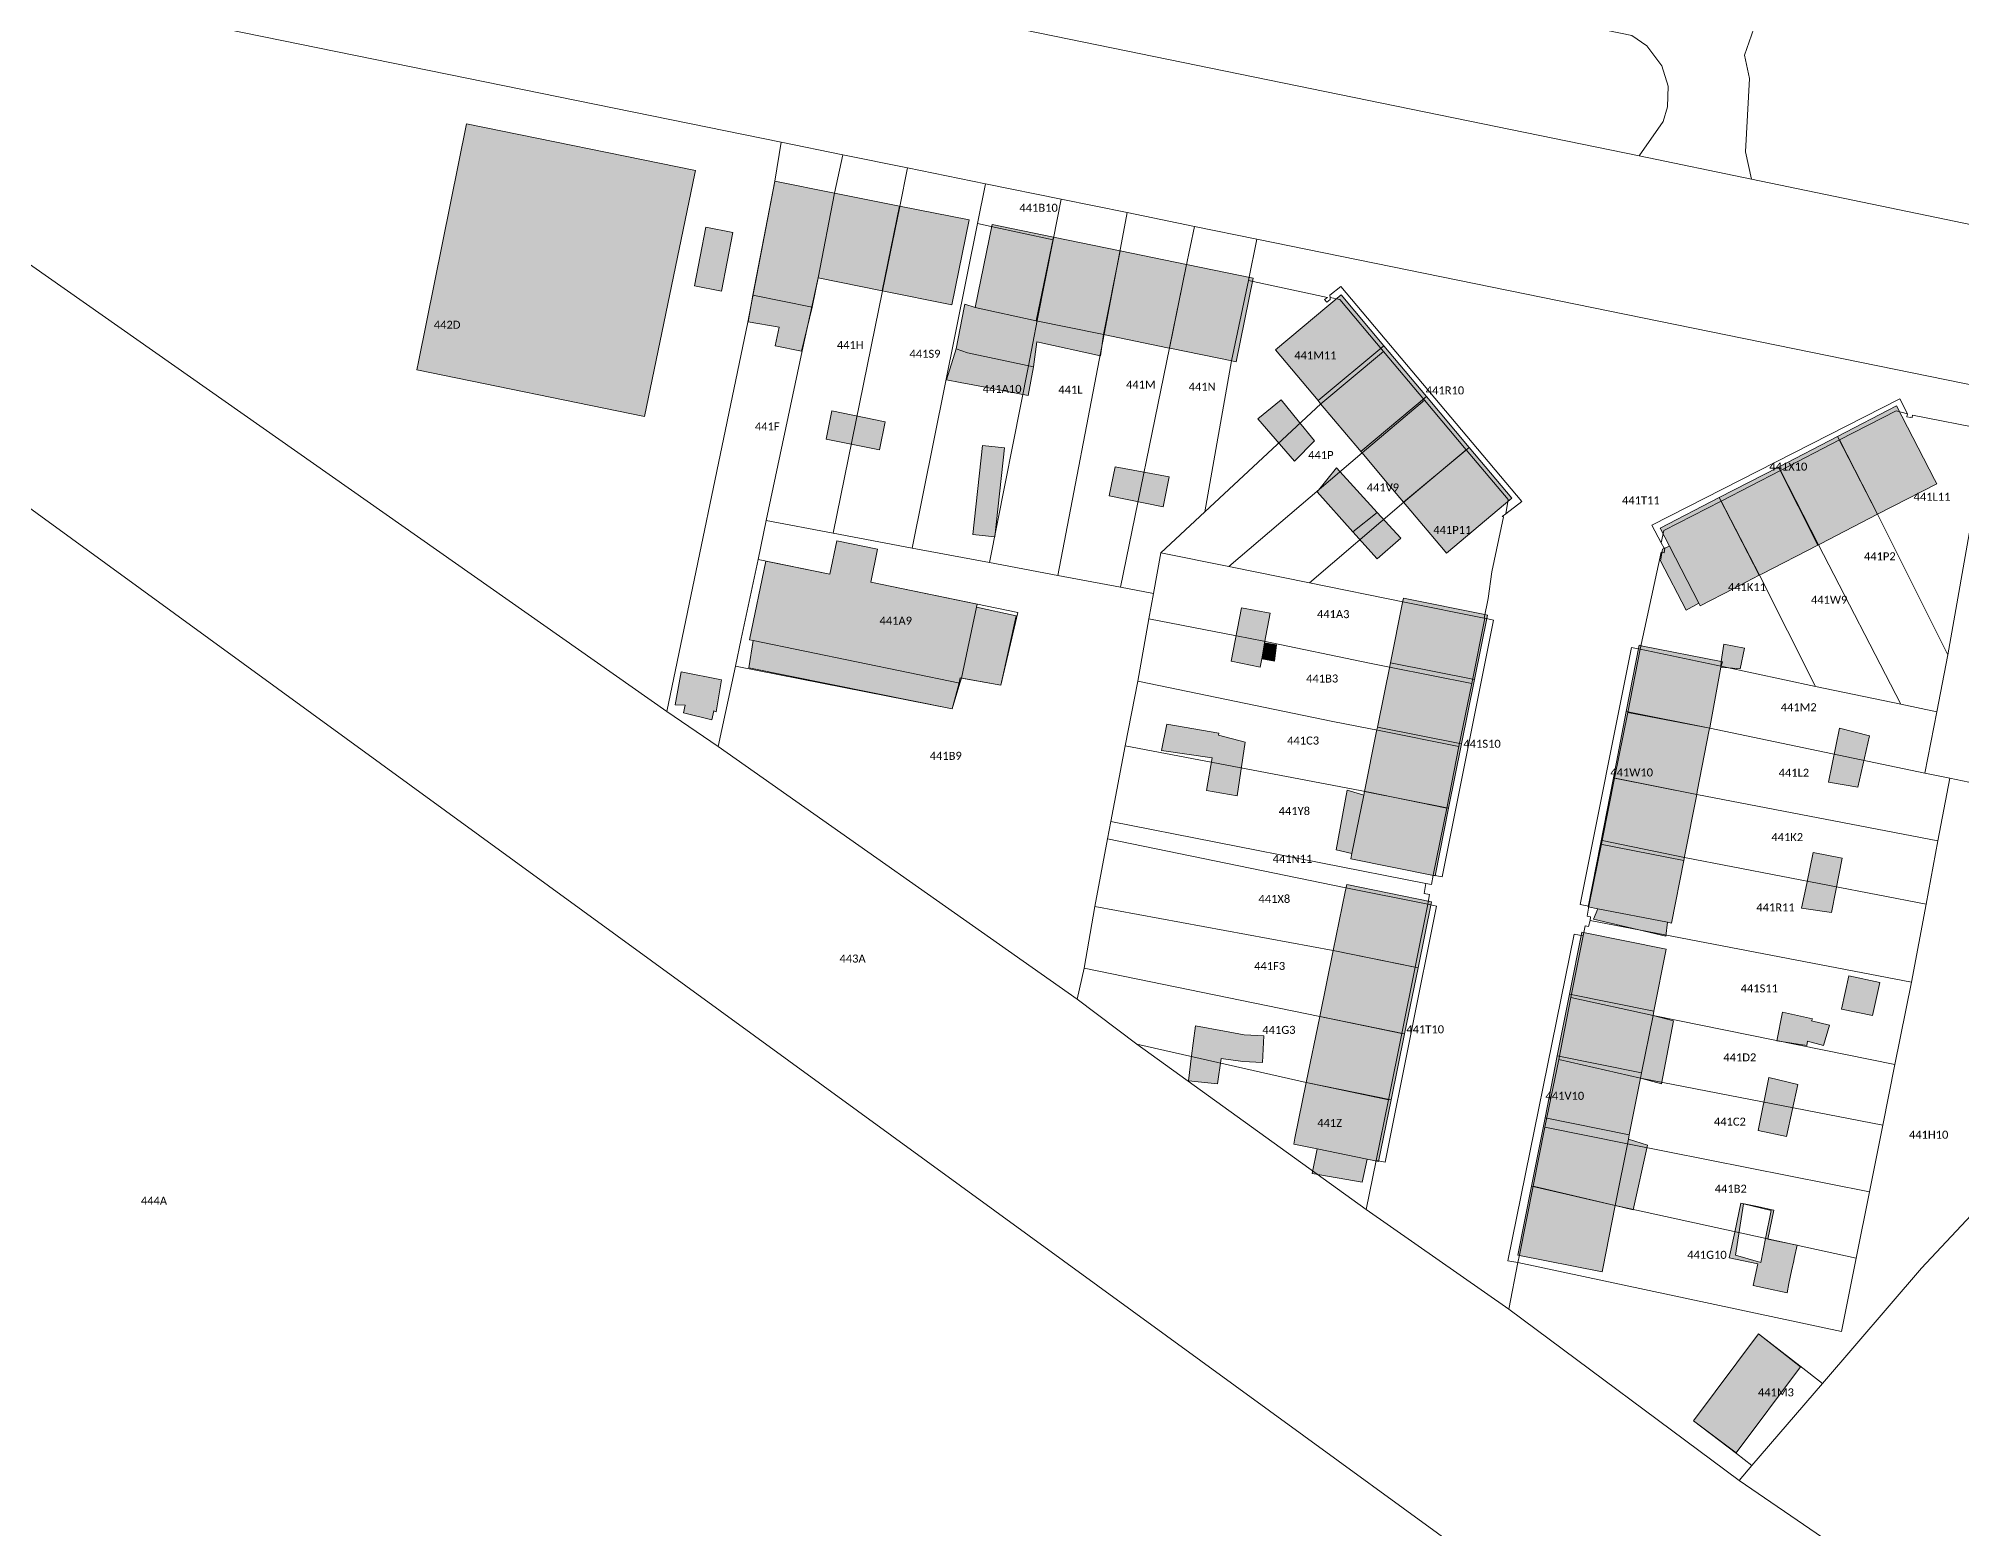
# Model space of a CAD drawing. Header units: metres. Extents: x 113120 to 240396, y 120329 to 242116.
# Drawn here: x 120677 to 120869.3, y 121394.5 to 121543.4 of the extents above; entities that cross this region are included whole.
import ezdxf

# ---------------------------------------------------------------- set-up
doc = ezdxf.new("R2010")
doc.units = ezdxf.units.M
doc.header["$LTSCALE"] = 3
for name, color, linetype, lineweight in [('Bpn_CaPa', 78, 'Continuous', 0), ('Bpn_ReBu', 4, 'Continuous', 0), ('Bpt_CaNu', 7, 'Continuous', 0), ('Hachure bâtiment', 11, 'Continuous', 0)]:
    doc.layers.add(name, color=color, linetype=linetype, lineweight=lineweight)
doc.styles.add('Legend', font='')
doc.styles.get('Legend').set_extended_font_data('Calibri')

msp = doc.modelspace()

# ---------------------------------------------------------------- hatches: boundary and pattern name
at = {"layer": 'Hachure bâtiment'}
h = msp.add_hatch(color=256, dxfattribs=at)
h.dxf.hatch_style = 1
h.paths.add_polyline_path([(120742.72, 121530.23), (120742.65, 121529.93), (120737.62, 121505.66), (120714.86, 121510.32), (120715.02, 121511.12), (120719.82, 121534.9)])
h = msp.add_hatch(color=256, dxfattribs=at)
h.dxf.hatch_style = 1
h.paths.add_polyline_path([(120756.63, 121527.99), (120754.99, 121519.5), (120754.38, 121516.59), (120748.44, 121517.77), (120750.67, 121529.18)])
h = msp.add_hatch(color=256, dxfattribs=at)
h.dxf.hatch_style = 1
h.paths.add_polyline_path([(120763.11, 121526.69), (120761.4, 121518.21), (120754.99, 121519.5), (120756.63, 121527.99)])
h = msp.add_hatch(color=256, dxfattribs=at)
h.dxf.hatch_style = 1
h.paths.add_polyline_path([(120770.07, 121525.3), (120768.35, 121516.8), (120761.4, 121518.21), (120763.11, 121526.69)])
h = msp.add_hatch(color=256, dxfattribs=at)
h.dxf.hatch_style = 1
h.paths.add_polyline_path([(120778.51, 121523.58), (120776.79, 121515.23), (120770.7, 121516.54), (120772.4, 121524.83)])
h = msp.add_hatch(color=256, dxfattribs=at)
h.dxf.hatch_style = 1
h.paths.add_polyline_path([(120746.47, 121524.05), (120745.32, 121518.18), (120742.62, 121518.71), (120743.77, 121524.58)])
h = msp.add_hatch(color=256, dxfattribs=at)
h.dxf.hatch_style = 1
h.paths.add_polyline_path([(120785.17, 121522.21), (120783.52, 121513.84), (120783.23, 121513.9), (120776.79, 121515.23), (120778.51, 121523.58)])
h = msp.add_hatch(color=256, dxfattribs=at)
h.dxf.hatch_style = 1
h.paths.add_polyline_path([(120791.83, 121520.84), (120790.11, 121512.49), (120789.92, 121512.53), (120783.52, 121513.84), (120785.17, 121522.21)])
h = msp.add_hatch(color=256, dxfattribs=at)
h.dxf.hatch_style = 1
h.paths.add_polyline_path([(120798.49, 121519.47), (120796.77, 121511.12), (120796.34, 121511.21), (120790.33, 121512.44), (120790.11, 121512.49), (120791.83, 121520.84)])
h = msp.add_hatch(color=256, dxfattribs=at)
h.dxf.hatch_style = 1
h.paths.add_polyline_path([(120754.38, 121516.59), (120753.32, 121512.17), (120750.69, 121512.73), (120751.1, 121514.57), (120747.99, 121515.11), (120748.44, 121517.77)])
h = msp.add_hatch(color=256, dxfattribs=at)
h.dxf.hatch_style = 1
h.paths.add_polyline_path([(120811.54, 121512.73), (120804.98, 121507.24), (120800.7, 121512.32), (120807.27, 121517.82)])
h = msp.add_hatch(color=256, dxfattribs=at)
h.dxf.hatch_style = 1
h.paths.add_polyline_path([(120770.7, 121516.54), (120776.79, 121515.23), (120783.23, 121513.9), (120783.52, 121513.84), (120783.22, 121511.72), (120776.84, 121513.1), (120776.52, 121510.63), (120769.92, 121512.03), (120768.79, 121512.43), (120769.57, 121516.55), (120769.64, 121516.88)])
h = msp.add_hatch(color=256, dxfattribs=at)
h.dxf.hatch_style = 1
h.paths.add_polyline_path([(120772.38, 121508.44), (120770.44, 121508.81), (120769.19, 121509.05), (120767.82, 121509.32), (120768.79, 121512.43), (120769.92, 121512.03), (120776.52, 121510.63), (120775.97, 121507.75)])
h = msp.add_hatch(color=256, dxfattribs=at)
h.dxf.hatch_style = 1
h.paths.add_polyline_path([(120815.81, 121507.65), (120809.25, 121502.15), (120809.11, 121502.32), (120805.23, 121506.93), (120804.98, 121507.24), (120811.54, 121512.73)])
h = msp.add_hatch(color=256, dxfattribs=at)
h.dxf.hatch_style = 1
h.paths.add_polyline_path([(120802.99, 121505.2), (120804.6, 121503.2), (120802.6, 121501.18), (120798.94, 121505.42), (120801.27, 121507.33)])
h = msp.add_hatch(color=256, dxfattribs=at)
h.dxf.hatch_style = 1
h.paths.add_polyline_path([(120820.08, 121502.56), (120813.52, 121497.07), (120811.69, 121499.25), (120809.37, 121502.01), (120809.25, 121502.15), (120815.81, 121507.65)])
h = msp.add_hatch(color=256, dxfattribs=at)
h.dxf.hatch_style = 1
h.paths.add_polyline_path([(120761.69, 121505.12), (120761.12, 121502.32), (120755.8, 121503.38), (120756.37, 121506.22)])
h = msp.add_hatch(color=256, dxfattribs=at)
h.dxf.hatch_style = 1
h.paths.add_polyline_path([(120866.62, 121499.35), (120866.84, 121498.93), (120860.91, 121495.88), (120856.91, 121503.65), (120862.82, 121506.7)])
h = msp.add_hatch(color=256, dxfattribs=at)
h.dxf.hatch_style = 1
h.paths.add_polyline_path([(120860.91, 121495.88), (120855.2, 121492.93), (120854.93, 121492.79), (120851, 121500.59), (120856.91, 121503.65)])
h = msp.add_hatch(color=256, dxfattribs=at)
h.dxf.hatch_style = 1
h.paths.add_polyline_path([(120772.64, 121493.62), (120770.46, 121493.86), (120771.43, 121502.75), (120773.61, 121502.51)])
h = msp.add_hatch(color=256, dxfattribs=at)
h.dxf.hatch_style = 1
h.paths.add_polyline_path([(120824.35, 121497.47), (120817.8, 121491.98), (120817.51, 121492.34), (120813.52, 121497.07), (120820.08, 121502.56)])
h = msp.add_hatch(color=256, dxfattribs=at)
h.dxf.hatch_style = 1
h.paths.add_polyline_path([(120790.09, 121499.6), (120789.47, 121496.63), (120784.1, 121497.72), (120784.69, 121500.63)])
h = msp.add_hatch(color=256, dxfattribs=at)
h.dxf.hatch_style = 1
h.paths.add_polyline_path([(120810.89, 121496.05), (120808.46, 121494.12), (120804.89, 121498.1), (120806.81, 121500.52)])
h = msp.add_hatch(color=256, dxfattribs=at)
h.dxf.hatch_style = 1
h.paths.add_polyline_path([(120854.93, 121492.79), (120849.37, 121489.92), (120849.08, 121489.77), (120845.08, 121497.54), (120851, 121500.59)])
h = msp.add_hatch(color=256, dxfattribs=at)
h.dxf.hatch_style = 1
h.paths.add_polyline_path([(120808.46, 121494.12), (120810.89, 121496.05), (120813.23, 121493.48), (120810.87, 121491.42)])
h = msp.add_hatch(color=256, dxfattribs=at)
h.dxf.hatch_style = 1
h.paths.add_polyline_path([(120849.08, 121489.77), (120846.53, 121488.45), (120843.17, 121486.72), (120843.03, 121486.98), (120840.1, 121492.68), (120839.17, 121494.48), (120845.08, 121497.54)])
h = msp.add_hatch(color=256, dxfattribs=at)
h.dxf.hatch_style = 1
h.paths.add_polyline_path([(120760.92, 121492.4), (120760.24, 121489.08), (120770.87, 121486.9), (120770.81, 121486.6), (120769.32, 121479.48), (120769.16, 121479), (120748.49, 121483.24), (120748.12, 121483.32), (120749.74, 121491.2), (120756.17, 121489.88), (120756.84, 121493.23)])
h = msp.add_hatch(color=256, dxfattribs=at)
h.dxf.hatch_style = 1
h.paths.add_polyline_path([(120843.03, 121486.98), (120841.77, 121486.27), (120839.2, 121491.22), (120839.38, 121492.17), (120839.42, 121492.4), (120840.1, 121492.68)])
h = msp.add_hatch(color=256, dxfattribs=at)
h.dxf.hatch_style = 1
h.paths.add_polyline_path([(120774.8, 121485.73), (120773.24, 121478.78), (120769.32, 121479.48), (120770.81, 121486.6)])
h = msp.add_hatch(color=256, dxfattribs=at)
h.dxf.hatch_style = 1
h.paths.add_polyline_path([(120800.17, 121485.97), (120799.63, 121483.02), (120799.34, 121481.43), (120799.19, 121480.6), (120796.27, 121481.2), (120797.3, 121486.52)])
h = msp.add_hatch(color=256, dxfattribs=at)
h.dxf.hatch_style = 1
h.paths.add_polyline_path([(120821.63, 121485.84), (120821.9, 121485.78), (120820.61, 121479.35), (120812.21, 121481.03), (120813.42, 121487.05), (120813.5, 121487.47)])
h = msp.add_hatch(color=256, dxfattribs=at)
h.dxf.hatch_style = 1
h.paths.add_polyline_path([(120769.16, 121479), (120768.39, 121476.42), (120748.04, 121480.53), (120748.49, 121483.24)])
h = msp.add_hatch(color=256, dxfattribs=at)
h.dxf.hatch_style = 1
h.paths.add_polyline_path([(120800.82, 121482.83), (120800.62, 121481.18), (120799.34, 121481.43), (120799.63, 121483.02)])
h = msp.add_hatch(color=256, dxfattribs=at)
h.dxf.hatch_style = 1
h.paths.add_polyline_path([(120837.44, 121482.7), (120845.26, 121481.16), (120845.24, 121480.59), (120844.17, 121474.72), (120844.13, 121474.5), (120835.79, 121476.14), (120837.09, 121482.77)])
h = msp.add_hatch(color=256, dxfattribs=at)
h.dxf.hatch_style = 1
h.paths.add_polyline_path([(120847.62, 121482.48), (120847.17, 121480.42), (120845.24, 121480.59), (120845.42, 121481.13), (120845.26, 121481.16), (120845.54, 121482.88)])
h = msp.add_hatch(color=256, dxfattribs=at)
h.dxf.hatch_style = 1
h.paths.add_polyline_path([(120820.61, 121479.35), (120819.32, 121472.91), (120810.91, 121474.6), (120812.21, 121481.03)])
h = msp.add_hatch(color=256, dxfattribs=at)
h.dxf.hatch_style = 1
h.paths.add_polyline_path([(120745.32, 121479.32), (120744.79, 121476.12), (120744.54, 121476.23), (120744.37, 121475.33), (120741.54, 121476.02), (120741.69, 121476.77), (120740.7, 121476.83), (120741.29, 121480.12)])
h = msp.add_hatch(color=256, dxfattribs=at)
h.dxf.hatch_style = 1
h.paths.add_polyline_path([(120795.04, 121473.97), (120795.02, 121473.77), (120797.69, 121473.1), (120796.89, 121467.72), (120793.8, 121468.27), (120794.39, 121471.52), (120789.32, 121472.27), (120789.84, 121474.9)])
h = msp.add_hatch(color=256, dxfattribs=at)
h.dxf.hatch_style = 1
h.paths.add_polyline_path([(120844.13, 121474.5), (120844.09, 121474.32), (120842.89, 121468.15), (120842.83, 121467.87), (120834.5, 121469.51), (120835.79, 121476.14)])
h = msp.add_hatch(color=256, dxfattribs=at)
h.dxf.hatch_style = 1
h.paths.add_polyline_path([(120819.32, 121472.91), (120818.02, 121466.48), (120809.61, 121468.16), (120810.82, 121474.18), (120810.91, 121474.6)])
h = msp.add_hatch(color=256, dxfattribs=at)
h.dxf.hatch_style = 1
h.paths.add_polyline_path([(120860.12, 121473.73), (120858.95, 121468.58), (120855.99, 121469.08), (120857.12, 121474.47)])
h = msp.add_hatch(color=256, dxfattribs=at)
h.dxf.hatch_style = 1
h.paths.add_polyline_path([(120842.83, 121467.87), (120841.65, 121461.83), (120841.54, 121461.24), (120833.21, 121462.88), (120834.5, 121469.51)])
h = msp.add_hatch(color=256, dxfattribs=at)
h.dxf.hatch_style = 1
h.paths.add_polyline_path([(120809.54, 121467.8), (120808.36, 121461.97), (120806.77, 121462.33), (120807.87, 121468.28)])
h = msp.add_hatch(color=256, dxfattribs=at)
h.dxf.hatch_style = 1
h.paths.add_polyline_path([(120818.02, 121466.48), (120816.67, 121459.73), (120808.25, 121461.42), (120808.36, 121461.97), (120809.54, 121467.8), (120809.61, 121468.16)])
h = msp.add_hatch(color=256, dxfattribs=at)
h.dxf.hatch_style = 1
h.paths.add_polyline_path([(120841.54, 121461.24), (120840.32, 121455), (120839.9, 121455.08), (120832.94, 121456.43), (120831.99, 121456.62), (120833.21, 121462.88)])
h = msp.add_hatch(color=256, dxfattribs=at)
h.dxf.hatch_style = 1
h.paths.add_polyline_path([(120853.83, 121458.96), (120854.48, 121462.04), (120857.38, 121461.5), (120856.74, 121458.26), (120856.3, 121456.04), (120853.3, 121456.5)])
h = msp.add_hatch(color=256, dxfattribs=at)
h.dxf.hatch_style = 1
h.paths.add_polyline_path([(120816.32, 121457.12), (120814.97, 121450.52), (120806.49, 121452.27), (120807.68, 121458.12), (120807.84, 121458.87)])
h = msp.add_hatch(color=256, dxfattribs=at)
h.dxf.hatch_style = 1
h.paths.add_polyline_path([(120839.9, 121455.08), (120839.74, 121453.68), (120832.52, 121455.38), (120832.94, 121456.43)])
h = msp.add_hatch(color=256, dxfattribs=at)
h.dxf.hatch_style = 1
h.paths.add_polyline_path([(120839.77, 121452.38), (120838.54, 121446.2), (120830.11, 121447.9), (120831.34, 121454.08)])
h = msp.add_hatch(color=256, dxfattribs=at)
h.dxf.hatch_style = 1
h.paths.add_polyline_path([(120814.97, 121450.52), (120813.62, 121443.92), (120805.14, 121445.67), (120806.49, 121452.27)])
h = msp.add_hatch(color=256, dxfattribs=at)
h.dxf.hatch_style = 1
h.paths.add_polyline_path([(120861.14, 121449.07), (120860.4, 121445.77), (120857.32, 121446.4), (120858.04, 121449.73)])
h = msp.add_hatch(color=256, dxfattribs=at)
h.dxf.hatch_style = 1
h.paths.add_polyline_path([(120838.54, 121446.2), (120838.46, 121445.77), (120837.32, 121440.01), (120828.88, 121441.71), (120830.11, 121447.9)])
h = msp.add_hatch(color=256, dxfattribs=at)
h.dxf.hatch_style = 1
h.paths.add_polyline_path([(120854.42, 121445.43), (120854.3, 121445.22), (120856.09, 121444.78), (120855.5, 121442.77), (120853.9, 121443.18), (120853.84, 121442.77), (120850.84, 121443.22), (120851.39, 121446.08)])
h = msp.add_hatch(color=256, dxfattribs=at)
h.dxf.hatch_style = 1
h.paths.add_polyline_path([(120792.33, 121441.72), (120792.49, 121442.98), (120792.71, 121444.71), (120795.63, 121444.18), (120797.57, 121443.82), (120799.55, 121443.73), (120799.42, 121441.06), (120797.44, 121441.16), (120795.27, 121441.45), (120794.93, 121438.94), (120792.02, 121439.24)])
h = msp.add_hatch(color=256, dxfattribs=at)
h.dxf.hatch_style = 1
h.paths.add_polyline_path([(120813.62, 121443.92), (120812.27, 121437.32), (120803.79, 121439.06), (120805.14, 121445.67)])
h = msp.add_hatch(color=256, dxfattribs=at)
h.dxf.hatch_style = 1
h.paths.add_polyline_path([(120840.52, 121445.22), (120839.32, 121438.93), (120837.21, 121439.5), (120837.32, 121440.01), (120838.46, 121445.77)])
h = msp.add_hatch(color=256, dxfattribs=at)
h.dxf.hatch_style = 1
h.paths.add_polyline_path([(120837.32, 121440.01), (120837.21, 121439.5), (120836.09, 121433.82), (120827.66, 121435.52), (120828.88, 121441.71)])
h = msp.add_hatch(color=256, dxfattribs=at)
h.dxf.hatch_style = 1
h.paths.add_polyline_path([(120812.27, 121437.32), (120811, 121431.15), (120809.89, 121431.38), (120804.88, 121432.42), (120802.54, 121432.9), (120802.66, 121433.5), (120803.79, 121439.06)])
h = msp.add_hatch(color=256, dxfattribs=at)
h.dxf.hatch_style = 1
h.paths.add_polyline_path([(120852.94, 121438.87), (120851.82, 121433.67), (120848.97, 121434.27), (120850.04, 121439.57)])
h = msp.add_hatch(color=256, dxfattribs=at)
h.dxf.hatch_style = 1
h.paths.add_polyline_path([(120836.09, 121433.82), (120836, 121433.38), (120834.69, 121426.75), (120826.3, 121428.68), (120827.66, 121435.52)])
h = msp.add_hatch(color=256, dxfattribs=at)
h.dxf.hatch_style = 1
h.paths.add_polyline_path([(120809.89, 121431.38), (120809.37, 121429.1), (120804.39, 121429.97), (120804.88, 121432.42)])
h = msp.add_hatch(color=256, dxfattribs=at)
h.dxf.hatch_style = 1
h.paths.add_polyline_path([(120837.9, 121432.8), (120836.47, 121426.33), (120834.69, 121426.75), (120836, 121433.38)])
h = msp.add_hatch(color=256, dxfattribs=at)
h.dxf.hatch_style = 1
h.paths.add_polyline_path([(120834.69, 121426.75), (120833.44, 121420.47), (120833.37, 121420.12), (120824.94, 121421.8), (120826.3, 121428.68)])
h = msp.add_hatch(color=256, dxfattribs=at)
h.dxf.hatch_style = 1
h.paths.add_polyline_path([(120850.27, 121426.27), (120849.72, 121423.45), (120849.25, 121421.05), (120846.69, 121421.78), (120847.49, 121426.92)], flags=16)
h.paths.add_polyline_path([(120848.93, 121420.93), (120846.09, 121421.52), (120846.63, 121424.09), (120847.24, 121427), (120848.9, 121426.65), (120850.07, 121426.4), (120850.54, 121426.3), (120849.93, 121423.4), (120852.86, 121422.79), (120852.58, 121421.45), (120852.53, 121421.23), (120852.32, 121420.22), (120852.05, 121418.96), (120851.86, 121418.04), (120849.7, 121418.5), (120848.94, 121418.66), (120848.47, 121418.75)])
h = msp.add_hatch(color=256, dxfattribs=at)
h.dxf.hatch_style = 1
h.paths.add_polyline_path([(120853.2, 121410.63), (120846.77, 121402.03), (120842.52, 121405.22), (120849, 121413.93)])

# ---------------------------------------------------------------- linework, layer by layer
at = {"layer": 'Bpn_CaPa'}
for points in [[(120934.03, 121511.6), (120848.29, 121529.38), (120847.69, 121532.1), (120848.1, 121539.45), (120847.61, 121541.78), (120848.77, 121545.11), (120851.47, 121546.73), (120857.96, 121549.85), (120863.36, 121553.86), (120865.37, 121556.06), (120866.92, 121558.8), (120867.69, 121561.86), (120869.89, 121605.34)], [(120848.77, 121545.11), (120847.61, 121541.78), (120848.1, 121539.45), (120847.69, 121532.1), (120848.29, 121529.38), (120837.07, 121531.7), (120839.46, 121535.14), (120839.9, 121536.6), (120839.98, 121538.66), (120839.34, 121540.72), (120837.85, 121542.72), (120836.33, 121543.75)], [(120871.9, 121504.33), (120864.4, 121505.79), (120864.36, 121505.55), (120864.2, 121505.58), (120864.2, 121505.55), (120863.85, 121505.62), (120863.91, 121505.91), (120863.88, 121505.98), (120863.13, 121507.43), (120838.33, 121494.78), (120839.27, 121493.02), (120839.56, 121492.49), (120839.65, 121492.47), (120839.57, 121492.03), (120839.27, 121492.08), (120837.19, 121482.37), (120836.3, 121482.56), (120831.18, 121456.86), (120832.05, 121456.69), (120831.86, 121455.7), (120832.22, 121455.63), (120832.16, 121455.26), (120832.02, 121454.65), (120831.66, 121454.72), (120831.46, 121453.72), (120830.56, 121453.9), (120823.95, 121421.22), (120824.94, 121421.05), (120824.03, 121416.38), (120809.79, 121426.36), (120810.78, 121431.27), (120811.67, 121431.09), (120816.81, 121456.7), (120815.93, 121456.88), (120816.11, 121457.86), (120815.57, 121457.96), (120815.76, 121458.95), (120816.3, 121458.85), (120816.48, 121459.8), (120817.38, 121459.62), (120822.52, 121485.3), (120821.64, 121485.48), (120821.58, 121485.49), (120821.98, 121487.45), (120822.36, 121490.13), (120823.5, 121495.61), (120823.38, 121495.64), (120823.75, 121495.93), (120825.33, 121497.16), (120807.23, 121518.66), (120806.14, 121517.77), (120806.17, 121517.55), (120806.19, 121517.35), (120805.84, 121517.07), (120805.62, 121517.34), (120805.9, 121517.56), (120798.03, 121519.23), (120798.86, 121523.38), (120872.69, 121508.3)], [(120904.07, 121461.87), (120865.31, 121420.48), (120855.39, 121408.98), (120853.13, 121410.73), (120849, 121413.93), (120842.52, 121405.22), (120846.8, 121401.95), (120848.35, 121400.77), (120848.35, 121400.77), (120847.07, 121399.27), (120824.03, 121416.38), (120824.94, 121421.05), (120857.29, 121414.17), (120858.76, 121421.5), (120860.09, 121428.12), (120861.43, 121434.78), (120862.65, 121440.86), (120864.3, 121449.1), (120865.76, 121456.89), (120866.94, 121463.21), (120868.13, 121469.48), (120871.94, 121468.68)]]:
    msp.add_lwpolyline(points, dxfattribs=at)
for points in [[(120748.65, 121549.84), (120749.39, 121557.99), (120750.1, 121559.78), (120750.91, 121560.53), (120752.71, 121560.95), (120836.33, 121543.75), (120837.85, 121542.72), (120839.34, 121540.72), (120839.98, 121538.66), (120839.9, 121536.6), (120839.46, 121535.14), (120837.07, 121531.7), (120748.65, 121549.84)], [(120648.03, 121540.57), (120645, 121543.18), (120647.7, 121546.88), (120655.01, 121552.7), (120751.3, 121533.08), (120750.67, 121529.18), (120747.97, 121515.08), (120739.85, 121476.15), (120648.03, 121540.57)], [(120879.76, 121376.9), (120861.55, 121361.52), (120663.14, 121505.94), (120637.59, 121524.56), (120648.03, 121540.57), (120739.85, 121476.15), (120744.98, 121472.66), (120780.87, 121447.4), (120786.85, 121442.88), (120809.79, 121426.36), (120824.03, 121416.38), (120847.07, 121399.27), (120879.76, 121376.9)], [(120749.8, 121495.25), (120748.98, 121491.36), (120747.29, 121483.41), (120746.71, 121480.69), (120744.98, 121472.66), (120739.85, 121476.15), (120747.97, 121515.08), (120750.67, 121529.18), (120751.3, 121533.08), (120757.46, 121531.82), (120756.63, 121527.99), (120754.99, 121519.5), (120753.4, 121512.2), (120749.8, 121495.25)], [(120749.8, 121495.25), (120753.4, 121512.2), (120754.99, 121519.5), (120756.63, 121527.99), (120757.46, 121531.82), (120763.92, 121530.5), (120763.14, 121526.65), (120761.42, 121518.21), (120756.5, 121493.99), (120749.8, 121495.25)], [(120756.5, 121493.99), (120761.42, 121518.21), (120763.14, 121526.65), (120763.92, 121530.5), (120771.73, 121528.91), (120770.93, 121524.93), (120764.39, 121492.5), (120756.5, 121493.99)], [(120770.93, 121524.93), (120771.73, 121528.91), (120779.3, 121527.37), (120778.5, 121523.3), (120772.28, 121524.64), (120770.93, 121524.93)], [(120608.96, 121421.8), (120599.52, 121429.43), (120596.67, 121431.33), (120583.26, 121440.26), (120578.06, 121443.72), (120573.3, 121447), (120568.22, 121450.52), (120561.14, 121455.43), (120557.3, 121458.12), (120553.69, 121460.67), (120549.89, 121463.33), (120545.72, 121466.27), (120558, 121475.96), (120615.64, 121521.72), (120623.89, 121528.43), (120628.8, 121525.02), (120631.97, 121522.83), (120635.01, 121520.72), (120637.59, 121524.56), (120663.14, 121505.94), (120861.55, 121361.52), (120749.81, 121325.25), (120608.96, 121421.8)], [(120785.87, 121526.03), (120785.12, 121521.93), (120783.57, 121513.87), (120778.94, 121489.76), (120772.12, 121491.05), (120776.01, 121510.73), (120776.9, 121515.24), (120778.5, 121523.3), (120779.3, 121527.37), (120785.87, 121526.03)], [(120764.39, 121492.5), (120770.93, 121524.93), (120772.28, 121524.64), (120778.5, 121523.3), (120776.9, 121515.24), (120776.01, 121510.73), (120772.12, 121491.05), (120764.39, 121492.5)], [(120785.87, 121526.03), (120792.6, 121524.66), (120791.76, 121520.51), (120790.11, 121512.52), (120785.2, 121488.59), (120778.94, 121489.76), (120783.57, 121513.87), (120785.12, 121521.93), (120785.87, 121526.03)], [(120785.2, 121488.59), (120790.11, 121512.52), (120791.76, 121520.51), (120792.6, 121524.66), (120798.86, 121523.38), (120798.03, 121519.23), (120796.3, 121511.22), (120793.66, 121496.13), (120789.25, 121492.02), (120788.52, 121487.96), (120785.2, 121488.59)], [(120798.03, 121519.23), (120805.9, 121517.56), (120805.62, 121517.34), (120805.84, 121517.07), (120806.19, 121517.35), (120806.17, 121517.55), (120807.15, 121517.35), (120811.52, 121512.16), (120805.24, 121506.93), (120793.66, 121496.13), (120796.3, 121511.22), (120798.03, 121519.23)], [(120815.62, 121507.29), (120811.52, 121512.16), (120807.15, 121517.35), (120806.17, 121517.55), (120806.14, 121517.77), (120807.23, 121518.66), (120825.33, 121497.16), (120823.75, 121495.93), (120823.99, 121497.34), (120819.79, 121502.33), (120815.62, 121507.29)], [(120796.05, 121490.65), (120789.25, 121492.02), (120793.66, 121496.13), (120805.24, 121506.93), (120811.52, 121512.16), (120815.62, 121507.29), (120809.37, 121502.02), (120796.05, 121490.65)], [(120845.26, 121497.19), (120839.53, 121494.24), (120839.27, 121493.02), (120838.33, 121494.78), (120863.13, 121507.43), (120863.88, 121505.98), (120863.91, 121505.91), (120862.76, 121506.21), (120857.11, 121503.3), (120851.19, 121500.25), (120845.26, 121497.19)], [(120879.08, 121507.05), (120878.21, 121502.99), (120876.6, 121494.98), (120871.94, 121468.68), (120868.13, 121469.48), (120865.65, 121470), (120866.85, 121476.11), (120867.92, 121481.81), (120870.46, 121496.18), (120871.9, 121504.33), (120872.69, 121508.3), (120879.08, 121507.05)], [(120804.13, 121489.02), (120796.05, 121490.65), (120809.37, 121502.02), (120815.62, 121507.29), (120819.79, 121502.33), (120813.53, 121497.07), (120804.13, 121489.02)], [(120867.92, 121481.81), (120860.92, 121495.88), (120857.11, 121503.3), (120862.76, 121506.21), (120863.91, 121505.91), (120863.85, 121505.62), (120864.2, 121505.55), (120864.2, 121505.58), (120864.36, 121505.55), (120864.4, 121505.79), (120871.9, 121504.33), (120870.46, 121496.18), (120867.92, 121481.81)], [(120804.13, 121489.02), (120813.53, 121497.07), (120819.79, 121502.33), (120823.99, 121497.34), (120823.75, 121495.93), (120823.38, 121495.64), (120823.5, 121495.61), (120822.36, 121490.13), (120821.98, 121487.45), (120821.58, 121485.49), (120813.6, 121487.1), (120804.13, 121489.02)], [(120867.92, 121481.81), (120866.85, 121476.11), (120863.23, 121476.87), (120855, 121492.82), (120851.19, 121500.25), (120857.11, 121503.3), (120860.92, 121495.88), (120867.92, 121481.81)], [(120851.19, 121500.25), (120855, 121492.82), (120863.23, 121476.87), (120854.7, 121478.64), (120849.09, 121489.77), (120845.26, 121497.19), (120851.19, 121500.25)], [(120839.27, 121493.02), (120839.53, 121494.24), (120845.26, 121497.19), (120849.09, 121489.77), (120854.7, 121478.64), (120845.41, 121480.64), (120837.19, 121482.37), (120839.27, 121492.08), (120839.57, 121492.03), (120839.65, 121492.47), (120839.56, 121492.49), (120839.27, 121493.02)], [(120748.98, 121491.36), (120749.8, 121495.25), (120756.5, 121493.99), (120764.39, 121492.5), (120772.12, 121491.05), (120778.94, 121489.76), (120785.2, 121488.59), (120788.52, 121487.96), (120788.06, 121485.43), (120786.94, 121479.19), (120785.67, 121472.73), (120784.26, 121465.16), (120783.93, 121463.43), (120782.64, 121456.64), (120781.6, 121450.5), (120780.87, 121447.4), (120744.98, 121472.66), (120746.71, 121480.69), (120768.39, 121476.42), (120769.1, 121479.01), (120769.18, 121479.53), (120773.24, 121478.78), (120774.94, 121486.06), (120760.24, 121489.08), (120760.92, 121492.4), (120756.84, 121493.23), (120756.17, 121489.88), (120748.98, 121491.36)], [(120748.98, 121491.36), (120756.17, 121489.88), (120756.84, 121493.23), (120760.92, 121492.4), (120760.24, 121489.08), (120774.94, 121486.06), (120773.24, 121478.78), (120769.18, 121479.53), (120769.1, 121479.01), (120768.39, 121476.42), (120746.71, 121480.69), (120747.29, 121483.41), (120748.98, 121491.36)], [(120804.13, 121489.02), (120813.6, 121487.1), (120821.58, 121485.49), (120821.64, 121485.48), (120820.33, 121478.94), (120812.29, 121480.55), (120810.12, 121480.98), (120799.55, 121483.2), (120796.83, 121483.73), (120788.06, 121485.43), (120788.52, 121487.96), (120789.25, 121492.02), (120796.05, 121490.65), (120804.13, 121489.02)], [(120786.94, 121479.19), (120788.06, 121485.43), (120796.83, 121483.73), (120799.55, 121483.2), (120810.12, 121480.98), (120812.29, 121480.55), (120820.33, 121478.94), (120819.06, 121472.64), (120811.07, 121474.24), (120808.86, 121474.68), (120806.46, 121475.16), (120786.94, 121479.19)], [(120821.64, 121485.48), (120822.52, 121485.3), (120817.38, 121459.62), (120816.48, 121459.8), (120817.83, 121466.49), (120819.06, 121472.64), (120820.33, 121478.94), (120821.64, 121485.48)], [(120832.05, 121456.69), (120831.18, 121456.86), (120836.3, 121482.56), (120837.19, 121482.37), (120835.93, 121476.06), (120834.61, 121469.48), (120833.36, 121463.24), (120832.05, 121456.69)], [(120866.85, 121476.11), (120865.65, 121470), (120844.13, 121474.5), (120835.93, 121476.06), (120837.19, 121482.37), (120845.41, 121480.64), (120854.7, 121478.64), (120863.23, 121476.87), (120866.85, 121476.11)], [(120785.67, 121472.73), (120786.94, 121479.19), (120806.46, 121475.16), (120808.86, 121474.68), (120811.07, 121474.24), (120819.06, 121472.64), (120817.83, 121466.49), (120809.87, 121468.11), (120785.67, 121472.73)], [(120834.61, 121469.48), (120835.93, 121476.06), (120844.13, 121474.5), (120865.65, 121470), (120868.13, 121469.48), (120866.94, 121463.21), (120842.83, 121467.87), (120834.61, 121469.48)], [(120785.67, 121472.73), (120809.87, 121468.11), (120817.83, 121466.49), (120816.48, 121459.8), (120816.3, 121458.85), (120815.76, 121458.95), (120784.26, 121465.16), (120785.67, 121472.73)], [(120834.61, 121469.48), (120842.83, 121467.87), (120866.94, 121463.21), (120865.76, 121456.89), (120841.6, 121461.56), (120833.36, 121463.24), (120834.61, 121469.48)], [(120936.96, 121445.9), (120941.2, 121442.62), (120945.89, 121438.8), (120950.67, 121434.91), (120951.23, 121434.66), (120934.3, 121420.99), (120895.4, 121388.97), (120879.76, 121376.9), (120847.07, 121399.27), (120848.35, 121400.77), (120855.39, 121408.98), (120865.31, 121420.48), (120904.07, 121461.87), (120906.88, 121464.67), (120910.37, 121468.03), (120915.56, 121463.61), (120936.96, 121445.9)], [(120815.93, 121456.88), (120807.76, 121458.52), (120783.93, 121463.43), (120784.26, 121465.16), (120815.76, 121458.95), (120815.57, 121457.96), (120816.11, 121457.86), (120815.93, 121456.88)], [(120815.93, 121456.88), (120814.67, 121450.59), (120806.49, 121452.27), (120782.64, 121456.64), (120783.93, 121463.43), (120807.76, 121458.52), (120815.93, 121456.88)], [(120832.05, 121456.69), (120833.36, 121463.24), (120841.6, 121461.56), (120865.76, 121456.89), (120864.3, 121449.1), (120832.16, 121455.26), (120832.22, 121455.63), (120831.86, 121455.7), (120832.05, 121456.69)], [(120813.34, 121443.97), (120805.14, 121445.66), (120781.6, 121450.5), (120782.64, 121456.64), (120806.49, 121452.27), (120814.67, 121450.59), (120813.34, 121443.97)], [(120813.34, 121443.97), (120814.67, 121450.59), (120815.93, 121456.88), (120816.81, 121456.7), (120811.67, 121431.09), (120810.78, 121431.27), (120812, 121437.32), (120813.34, 121443.97)], [(120827.65, 121434.58), (120826.48, 121428.68), (120825.1, 121421.78), (120824.94, 121421.05), (120823.95, 121421.22), (120830.56, 121453.9), (120831.46, 121453.72), (120830.24, 121447.56), (120829.04, 121441.36), (120827.65, 121434.58)], [(120830.24, 121447.56), (120831.46, 121453.72), (120831.66, 121454.72), (120832.02, 121454.65), (120832.16, 121455.26), (120864.3, 121449.1), (120862.65, 121440.86), (120838.46, 121445.77), (120830.24, 121447.56)], [(120813.34, 121443.97), (120812, 121437.32), (120803.79, 121439.06), (120786.85, 121442.88), (120780.87, 121447.4), (120781.6, 121450.5), (120805.14, 121445.66), (120813.34, 121443.97)], [(120861.43, 121434.78), (120837.21, 121439.5), (120829.04, 121441.36), (120830.24, 121447.56), (120838.46, 121445.77), (120862.65, 121440.86), (120861.43, 121434.78)], [(120810.78, 121431.27), (120809.79, 121426.36), (120786.85, 121442.88), (120803.79, 121439.06), (120812, 121437.32), (120810.78, 121431.27)], [(120827.65, 121434.58), (120829.04, 121441.36), (120837.21, 121439.5), (120861.43, 121434.78), (120860.09, 121428.12), (120835.91, 121432.92), (120827.65, 121434.58)], [(120827.65, 121434.58), (120835.91, 121432.92), (120860.09, 121428.12), (120858.76, 121421.5), (120834.69, 121426.75), (120826.48, 121428.68), (120827.65, 121434.58)], [(120824.94, 121421.05), (120825.1, 121421.78), (120826.48, 121428.68), (120834.69, 121426.75), (120858.76, 121421.5), (120857.29, 121414.17), (120824.94, 121421.05)], [(120848.35, 121400.77), (120846.8, 121401.95), (120842.52, 121405.22), (120849, 121413.93), (120853.13, 121410.73), (120855.39, 121408.98), (120848.35, 121400.77)]]:
    msp.add_lwpolyline(points, close=True, dxfattribs=at)
at = {"layer": 'Bpn_ReBu'}
for points in [[(120742.72, 121530.23), (120742.65, 121529.93), (120737.62, 121505.66), (120714.86, 121510.32), (120715.02, 121511.12), (120719.82, 121534.9), (120742.72, 121530.23)], [(120756.63, 121527.99), (120754.99, 121519.5), (120754.38, 121516.59), (120748.44, 121517.77), (120750.67, 121529.18), (120756.63, 121527.99)], [(120763.11, 121526.69), (120761.4, 121518.21), (120754.99, 121519.5), (120756.63, 121527.99), (120763.11, 121526.69)], [(120770.07, 121525.3), (120768.35, 121516.8), (120761.4, 121518.21), (120763.11, 121526.69), (120770.07, 121525.3)], [(120778.51, 121523.58), (120776.79, 121515.23), (120770.7, 121516.54), (120772.4, 121524.83), (120778.51, 121523.58)], [(120746.47, 121524.05), (120745.32, 121518.18), (120742.62, 121518.71), (120743.77, 121524.58), (120746.47, 121524.05)], [(120785.17, 121522.21), (120783.52, 121513.84), (120783.23, 121513.9), (120776.79, 121515.23), (120778.51, 121523.58), (120785.17, 121522.21)], [(120791.83, 121520.84), (120790.11, 121512.49), (120789.92, 121512.53), (120783.52, 121513.84), (120785.17, 121522.21), (120791.83, 121520.84)], [(120798.49, 121519.47), (120796.77, 121511.12), (120796.34, 121511.21), (120790.33, 121512.44), (120790.11, 121512.49), (120791.83, 121520.84), (120798.49, 121519.47)], [(120754.38, 121516.59), (120753.32, 121512.17), (120750.69, 121512.73), (120751.1, 121514.57), (120747.99, 121515.11), (120748.44, 121517.77), (120754.38, 121516.59)], [(120811.54, 121512.73), (120804.98, 121507.24), (120800.7, 121512.32), (120807.27, 121517.82), (120811.54, 121512.73)], [(120770.7, 121516.54), (120776.79, 121515.23), (120783.23, 121513.9), (120783.52, 121513.84), (120783.22, 121511.72), (120776.84, 121513.1), (120776.52, 121510.63), (120769.92, 121512.03), (120768.79, 121512.43), (120769.57, 121516.55), (120769.64, 121516.88), (120770.7, 121516.54)], [(120772.38, 121508.44), (120770.44, 121508.81), (120769.19, 121509.05), (120767.82, 121509.32), (120768.79, 121512.43), (120769.92, 121512.03), (120776.52, 121510.63), (120775.97, 121507.75), (120772.38, 121508.44)], [(120815.81, 121507.65), (120809.25, 121502.15), (120809.11, 121502.32), (120805.23, 121506.93), (120804.98, 121507.24), (120811.54, 121512.73), (120815.81, 121507.65)], [(120802.99, 121505.2), (120804.6, 121503.2), (120802.6, 121501.18), (120798.94, 121505.42), (120801.27, 121507.33), (120802.99, 121505.2)], [(120820.08, 121502.56), (120813.52, 121497.07), (120811.69, 121499.25), (120809.37, 121502.01), (120809.25, 121502.15), (120815.81, 121507.65), (120820.08, 121502.56)], [(120761.69, 121505.12), (120761.12, 121502.32), (120755.8, 121503.38), (120756.37, 121506.22), (120761.69, 121505.12)], [(120866.62, 121499.35), (120866.84, 121498.93), (120860.91, 121495.88), (120856.91, 121503.65), (120862.82, 121506.7), (120866.62, 121499.35)], [(120860.91, 121495.88), (120855.2, 121492.93), (120854.93, 121492.79), (120851, 121500.59), (120856.91, 121503.65), (120860.91, 121495.88)], [(120772.64, 121493.62), (120770.46, 121493.86), (120771.43, 121502.75), (120773.61, 121502.51), (120772.64, 121493.62)], [(120824.35, 121497.47), (120817.8, 121491.98), (120817.51, 121492.34), (120813.52, 121497.07), (120820.08, 121502.56), (120824.35, 121497.47)], [(120790.09, 121499.6), (120789.47, 121496.63), (120784.1, 121497.72), (120784.69, 121500.63), (120790.09, 121499.6)], [(120810.89, 121496.05), (120808.46, 121494.12), (120804.89, 121498.1), (120806.81, 121500.52), (120810.89, 121496.05)], [(120854.93, 121492.79), (120849.37, 121489.92), (120849.08, 121489.77), (120845.08, 121497.54), (120851, 121500.59), (120854.93, 121492.79)], [(120808.46, 121494.12), (120810.89, 121496.05), (120813.23, 121493.48), (120810.87, 121491.42), (120808.46, 121494.12)], [(120849.08, 121489.77), (120846.53, 121488.45), (120843.17, 121486.72), (120843.03, 121486.98), (120840.1, 121492.68), (120839.17, 121494.48), (120845.08, 121497.54), (120849.08, 121489.77)], [(120760.92, 121492.4), (120760.24, 121489.08), (120770.87, 121486.9), (120770.81, 121486.6), (120769.32, 121479.48), (120769.16, 121479), (120748.49, 121483.24), (120748.12, 121483.32), (120749.74, 121491.2), (120756.17, 121489.88), (120756.84, 121493.23), (120760.92, 121492.4)], [(120843.03, 121486.98), (120841.77, 121486.27), (120839.2, 121491.22), (120839.38, 121492.17), (120839.42, 121492.4), (120840.1, 121492.68), (120843.03, 121486.98)], [(120774.8, 121485.73), (120773.24, 121478.78), (120769.32, 121479.48), (120770.81, 121486.6), (120774.8, 121485.73)], [(120800.17, 121485.97), (120799.63, 121483.02), (120799.34, 121481.43), (120799.19, 121480.6), (120796.27, 121481.2), (120797.3, 121486.52), (120800.17, 121485.97)], [(120821.63, 121485.84), (120821.9, 121485.78), (120820.61, 121479.35), (120812.21, 121481.03), (120813.42, 121487.05), (120813.5, 121487.47), (120821.63, 121485.84)], [(120769.16, 121479), (120768.39, 121476.42), (120748.04, 121480.53), (120748.49, 121483.24), (120769.16, 121479)], [(120800.82, 121482.83), (120800.62, 121481.18), (120799.34, 121481.43), (120799.63, 121483.02), (120800.82, 121482.83)], [(120837.44, 121482.7), (120845.26, 121481.16), (120845.24, 121480.59), (120844.17, 121474.72), (120844.13, 121474.5), (120835.79, 121476.14), (120837.09, 121482.77), (120837.44, 121482.7)], [(120847.62, 121482.48), (120847.17, 121480.42), (120845.24, 121480.59), (120845.42, 121481.13), (120845.26, 121481.16), (120845.54, 121482.88), (120847.62, 121482.48)], [(120820.61, 121479.35), (120819.32, 121472.91), (120810.91, 121474.6), (120812.21, 121481.03), (120820.61, 121479.35)], [(120745.32, 121479.32), (120744.79, 121476.12), (120744.54, 121476.23), (120744.37, 121475.33), (120741.54, 121476.02), (120741.69, 121476.77), (120740.7, 121476.83), (120741.29, 121480.12), (120745.32, 121479.32)], [(120795.04, 121473.97), (120795.02, 121473.77), (120797.69, 121473.1), (120796.89, 121467.72), (120793.8, 121468.27), (120794.39, 121471.52), (120789.32, 121472.27), (120789.84, 121474.9), (120795.04, 121473.97)], [(120844.13, 121474.5), (120844.09, 121474.32), (120842.89, 121468.15), (120842.83, 121467.87), (120834.5, 121469.51), (120835.79, 121476.14), (120844.13, 121474.5)], [(120819.32, 121472.91), (120818.02, 121466.48), (120809.61, 121468.16), (120810.82, 121474.18), (120810.91, 121474.6), (120819.32, 121472.91)], [(120860.12, 121473.73), (120858.95, 121468.58), (120855.99, 121469.08), (120857.12, 121474.47), (120860.12, 121473.73)], [(120842.83, 121467.87), (120841.65, 121461.83), (120841.54, 121461.24), (120833.21, 121462.88), (120834.5, 121469.51), (120842.83, 121467.87)], [(120809.54, 121467.8), (120808.36, 121461.97), (120806.77, 121462.33), (120807.87, 121468.28), (120809.54, 121467.8)], [(120818.02, 121466.48), (120816.67, 121459.73), (120808.25, 121461.42), (120808.36, 121461.97), (120809.54, 121467.8), (120809.61, 121468.16), (120818.02, 121466.48)], [(120841.54, 121461.24), (120840.32, 121455), (120839.9, 121455.08), (120832.94, 121456.43), (120831.99, 121456.62), (120833.21, 121462.88), (120841.54, 121461.24)], [(120853.83, 121458.96), (120854.48, 121462.04), (120857.38, 121461.5), (120856.74, 121458.26), (120856.3, 121456.04), (120853.3, 121456.5), (120853.83, 121458.96)], [(120816.32, 121457.12), (120814.97, 121450.52), (120806.49, 121452.27), (120807.68, 121458.12), (120807.84, 121458.87), (120816.32, 121457.12)], [(120839.9, 121455.08), (120839.74, 121453.68), (120832.52, 121455.38), (120832.94, 121456.43), (120839.9, 121455.08)], [(120839.77, 121452.38), (120838.54, 121446.2), (120830.11, 121447.9), (120831.34, 121454.08), (120839.77, 121452.38)], [(120814.97, 121450.52), (120813.62, 121443.92), (120805.14, 121445.67), (120806.49, 121452.27), (120814.97, 121450.52)], [(120861.14, 121449.07), (120860.4, 121445.77), (120857.32, 121446.4), (120858.04, 121449.73), (120861.14, 121449.07)], [(120838.54, 121446.2), (120838.46, 121445.77), (120837.32, 121440.01), (120828.88, 121441.71), (120830.11, 121447.9), (120838.54, 121446.2)], [(120854.42, 121445.43), (120854.3, 121445.22), (120856.09, 121444.78), (120855.5, 121442.77), (120853.9, 121443.18), (120853.84, 121442.77), (120850.84, 121443.22), (120851.39, 121446.08), (120854.42, 121445.43)], [(120792.33, 121441.72), (120792.49, 121442.98), (120792.71, 121444.71), (120795.63, 121444.18), (120797.57, 121443.82), (120799.55, 121443.73), (120799.42, 121441.06), (120797.44, 121441.16), (120795.27, 121441.45), (120794.93, 121438.94), (120792.02, 121439.24), (120792.33, 121441.72)], [(120813.62, 121443.92), (120812.27, 121437.32), (120803.79, 121439.06), (120805.14, 121445.67), (120813.62, 121443.92)], [(120840.52, 121445.22), (120839.32, 121438.93), (120837.21, 121439.5), (120837.32, 121440.01), (120838.46, 121445.77), (120840.52, 121445.22)], [(120837.32, 121440.01), (120837.21, 121439.5), (120836.09, 121433.82), (120827.66, 121435.52), (120828.88, 121441.71), (120837.32, 121440.01)], [(120812.27, 121437.32), (120811, 121431.15), (120809.89, 121431.38), (120804.88, 121432.42), (120802.54, 121432.9), (120802.66, 121433.5), (120803.79, 121439.06), (120812.27, 121437.32)], [(120852.94, 121438.87), (120851.82, 121433.67), (120848.97, 121434.27), (120850.04, 121439.57), (120852.94, 121438.87)], [(120836.09, 121433.82), (120836, 121433.38), (120834.69, 121426.75), (120826.3, 121428.68), (120827.66, 121435.52), (120836.09, 121433.82)], [(120809.89, 121431.38), (120809.37, 121429.1), (120804.39, 121429.97), (120804.88, 121432.42), (120809.89, 121431.38)], [(120837.9, 121432.8), (120836.47, 121426.33), (120834.69, 121426.75), (120836, 121433.38), (120837.9, 121432.8)], [(120834.69, 121426.75), (120833.44, 121420.47), (120833.37, 121420.12), (120824.94, 121421.8), (120826.3, 121428.68), (120834.69, 121426.75)], [(120848.93, 121420.93), (120846.09, 121421.52), (120846.63, 121424.09), (120847.24, 121427), (120848.9, 121426.65), (120850.07, 121426.4), (120850.54, 121426.3), (120849.93, 121423.4), (120852.86, 121422.79), (120852.58, 121421.45), (120852.53, 121421.23), (120852.32, 121420.22), (120852.05, 121418.96), (120851.86, 121418.04), (120849.7, 121418.5), (120848.94, 121418.66), (120848.47, 121418.75), (120848.93, 121420.93)], [(120850.27, 121426.27), (120849.72, 121423.45), (120849.25, 121421.05), (120846.69, 121421.78), (120847.49, 121426.92), (120850.27, 121426.27)], [(120853.2, 121410.63), (120846.77, 121402.03), (120842.52, 121405.22), (120849, 121413.93), (120853.2, 121410.63)]]:
    msp.add_lwpolyline(points, close=True, dxfattribs=at)

# ---------------------------------------------------------------- texts
at = {"layer": 'Bpt_CaNu', "char_height": 0.8, "attachment_point": 7, "style": 'Legend'}
for s, insert in [('441B10', (120775.11, 121526.11)), ('442D', (120716.56, 121514.42)), ('441H', (120756.86, 121512.4)), ('441S9', (120764.12, 121511.51)), ('441M11', (120802.59, 121511.36)), ('441M', (120785.77, 121508.44)), ('441A10', (120771.44, 121508)), ('441L', (120779, 121507.93)), ('441N', (120792.03, 121508.22)), ('441R10', (120815.74, 121507.85)), ('441F', (120748.66, 121504.25)), ('441P', (120803.98, 121501.4)), ('441X10', (120850.08, 121500.23)), ('441V9', (120809.83, 121498.15)), ('441L11', (120864.51, 121497.22)), ('441T11', (120835.36, 121496.87)), ('441P11', (120816.49, 121493.91)), ('441P2', (120859.55, 121491.27)), ('441K11', (120845.95, 121488.19)), ('441A3', (120804.86, 121485.48)), ('441W9', (120854.25, 121486.92)), ('441A9', (120761.12, 121484.83)), ('441B3', (120803.78, 121479.04)), ('441M2', (120851.23, 121476.18)), ('441C3', (120801.88, 121472.84)), ('441S10', (120819.5, 121472.52)), ('441B9', (120766.14, 121471.32)), ('441W10', (120834.19, 121469.65)), ('441L2', (120851.02, 121469.63)), ('441Y8', (120801.03, 121465.79)), ('441K2', (120850.29, 121463.19)), ('441N11', (120800.43, 121461.02)), ('441X8', (120799.01, 121457.01)), ('441R11', (120848.79, 121456.17)), ('443A', (120757.12, 121451.04)), ('441F3', (120798.58, 121450.3)), ('441S11', (120847.22, 121448.06)), ('441G3', (120799.4, 121443.91)), ('441T10', (120813.8, 121443.97)), ('441D2', (120845.49, 121441.17)), ('441V10', (120827.71, 121437.32)), ('441Z', (120804.89, 121434.62)), ('441C2', (120844.55, 121434.74)), ('441H10', (120864.05, 121433.43)), ('441B2', (120844.63, 121428.04)), ('444A', (120687.27, 121426.84)), ('441G10', (120841.88, 121421.42)), ('441M3', (120848.95, 121407.67))]:
    msp.add_mtext(s, dxfattribs=dict(at, insert=insert))

doc.saveas('drawing.dxf')
